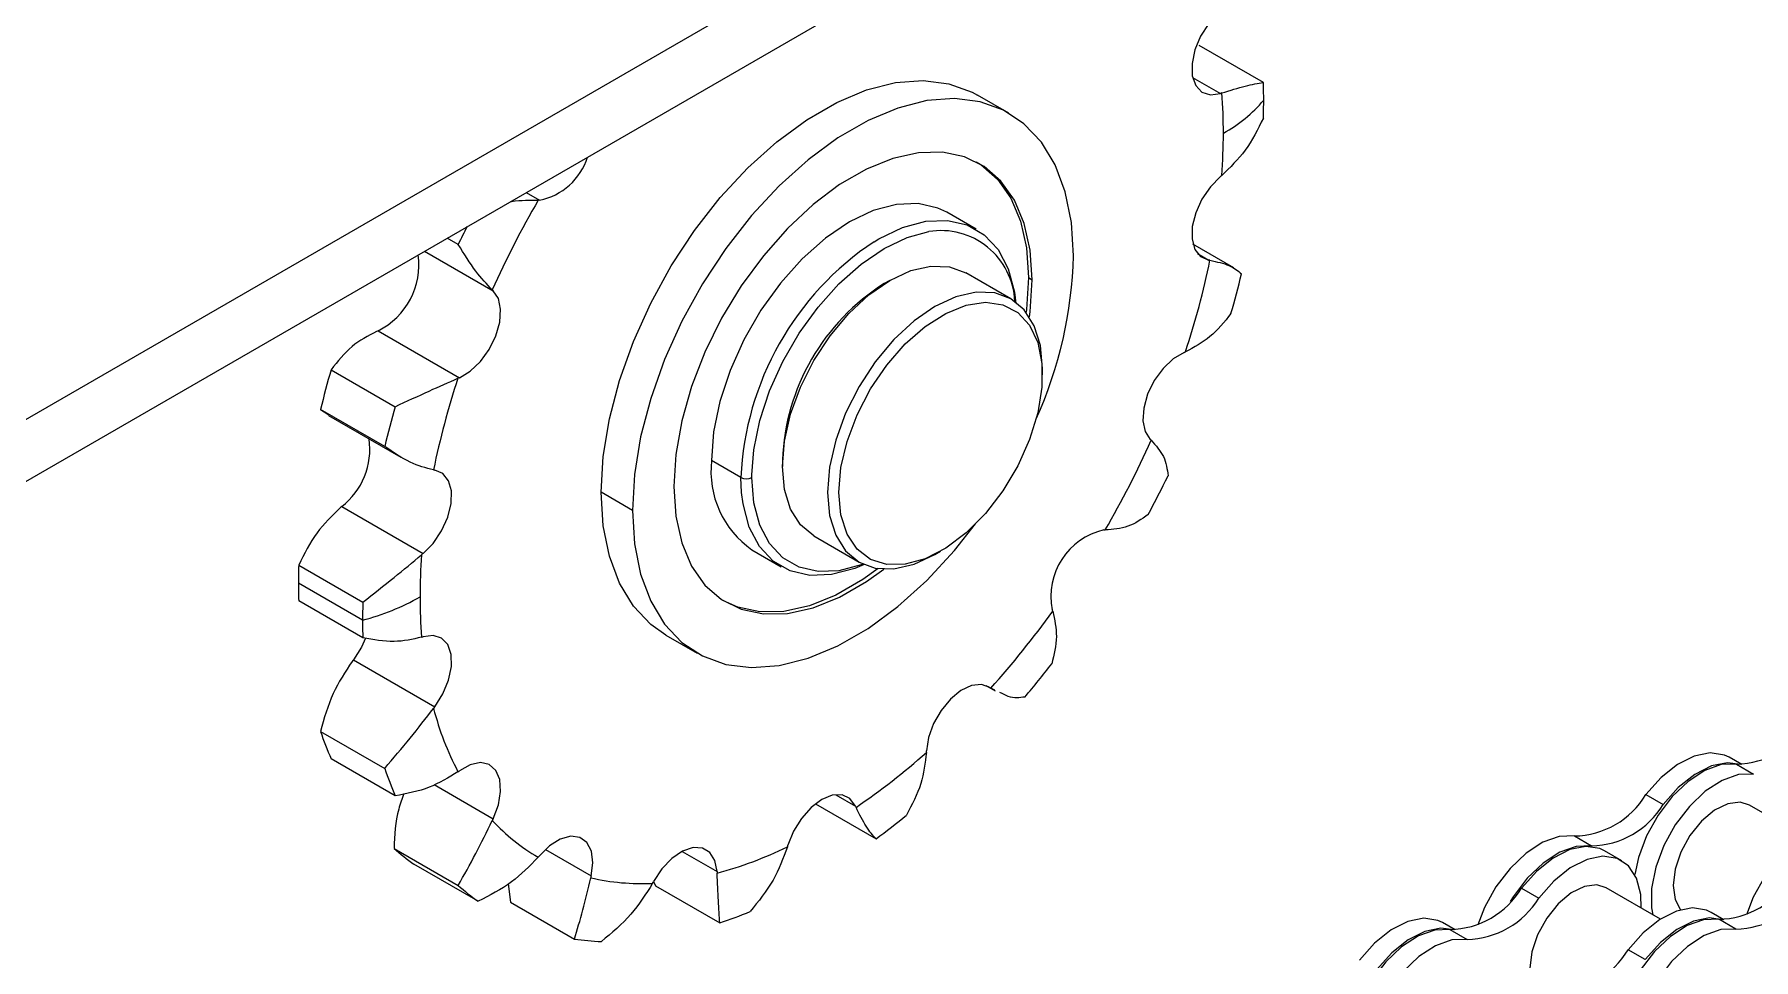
# Model space of a CAD drawing. Header units: metres. Extents: x 0 to 21025, y 0 to 14850.
# Drawn here: x 13384.8 to 13492.6, y 5533.4 to 5591.4 of the extents above; entities that cross this region are included whole.
import ezdxf

# ---------------------------------------------------------------- set-up
doc = ezdxf.new("R2010")
doc.units = ezdxf.units.M
doc.header["$LTSCALE"] = 25
doc.layers.add('SL4', color=4, linetype='Continuous')

msp = doc.modelspace()

# ---------------------------------------------------------------- linework, layer by layer
at = {"layer": 'SL4'}
for p, q in [((12991.626, 5340.606), (13928.525, 5881.466)), ((12991.626, 5336.717), (13928.525, 5877.577)), ((13461.86, 5588.409), (13457.84, 5590.73)), ((13457.423, 5588.722), (13459.163, 5587.718)), ((13445.904, 5586.48), (13443.945, 5587.61)), ((13415.647, 5581.5), (13416.483, 5581.017)), ((13443.853, 5579.201), (13442.014, 5580.262)), ((13409.284, 5577.826), (13413.58, 5575.347)), ((13411.39, 5578.246), (13410.701, 5578.644)), ((13459.999, 5576.781), (13457.444, 5578.256)), ((13457.728, 5577.671), (13458.429, 5577.267)), ((13438.444, 5575.996), (13438.09, 5575.791)), ((13446.035, 5574.835), (13443.207, 5576.468)), ((13447.136, 5576.166), (13447.361, 5576.036)), ((13406.366, 5572.837), (13411.464, 5569.894)), ((13403.423, 5570.396), (13407.444, 5568.075)), ((13448.009, 5570.066), (13448.009, 5570.474)), ((13406.781, 5565.588), (13402.76, 5567.909)), ((13402.76, 5567.909), (13403.274, 5567.569)), ((13403.251, 5567.53), (13407.795, 5564.907)), ((13429.109, 5563.636), (13427.27, 5564.697)), ((13431.71, 5564.739), (13431.71, 5564.331)), ((13429.148, 5562.705), (13429.109, 5563.636)), ((13429.8, 5563.636), (13429.801, 5563.799)), ((13404.086, 5561.809), (13409.185, 5558.866)), ((13422.313, 5561.576), (13420.354, 5562.706)), ((13433.683, 5559.97), (13436.511, 5558.337)), ((13429.8, 5559.105), (13431.639, 5558.043)), ((13441.274, 5558.809), (13441.628, 5559.013)), ((13401.389, 5558.142), (13405.41, 5555.821)), ((13405.393, 5554.692), (13401.373, 5557.013)), ((13405.41, 5553.581), (13401.389, 5555.902)), ((13424.403, 5553.758), (13426.361, 5552.627)), ((13404.821, 5552.206), (13409.919, 5549.263)), ((13444.465, 5550.6), (13445.044, 5550.266)), ((13444.572, 5550.556), (13444.713, 5550.474)), ((13445.026, 5550.313), (13444.775, 5550.432)), ((13402.76, 5547.718), (13406.781, 5545.397)), ((13407.444, 5543.675), (13403.423, 5545.996)), ((13491.843, 5545.635), (13491.044, 5546.097)), ((13491.511, 5545.663), (13492.586, 5545.043)), ((13409.878, 5544.381), (13413.58, 5542.244)), ((13435.05, 5543.75), (13436.29, 5543.034)), ((13485.839, 5543.754), (13486.914, 5543.133)), ((13433.777, 5543.177), (13437.581, 5540.981)), ((13495.728, 5541.129), (13492.321, 5543.096)), ((13407.369, 5540.382), (13411.39, 5538.061)), ((13416.851, 5540.314), (13419.724, 5538.655)), ((13425.423, 5540.193), (13427.611, 5538.93)), ((13481.349, 5541.161), (13482.424, 5540.541)), ((13484.321, 5539.609), (13483.246, 5540.23)), ((13412.637, 5537.065), (13408.616, 5539.386)), ((13414.516, 5538.155), (13414.662, 5537.018)), ((13423.631, 5538.299), (13423.758, 5538.032)), ((13423.758, 5538.032), (13427.779, 5535.711)), ((13414.662, 5537.018), (13418.683, 5534.697)), ((13478.041, 5537.887), (13479.116, 5537.266)), ((13486.748, 5535.945), (13483.341, 5537.912)), ((13490.728, 5535.911), (13489.928, 5536.372)), ((13491.47, 5535.318), (13490.396, 5535.939)), ((13473.883, 5535.267), (13473.083, 5535.728)), ((13473.551, 5535.295), (13474.626, 5534.674)), ((13485.798, 5533.409), (13484.723, 5534.029))]:
    msp.add_line(p, q, dxfattribs=at)
at = {"layer": 'SL4', "flags": 128}
for points in [[(13458.429, 5592.105), (13457.921, 5591.304), (13457.563, 5590.44), (13457.386, 5589.59), (13457.404, 5588.824), (13457.616, 5588.211), (13458.005, 5587.802), (13458.536, 5587.633), (13459.163, 5587.718)], [(13420.354, 5562.706), (13420.483, 5564.954), (13420.867, 5567.308), (13421.498, 5569.725), (13422.366, 5572.159), (13423.454, 5574.567), (13424.741, 5576.902), (13426.204, 5579.121), (13427.816, 5581.183), (13429.546, 5583.05), (13431.362, 5584.686), (13433.231, 5586.061), (13435.117, 5587.15), (13436.986, 5587.932), (13438.802, 5588.393), (13440.532, 5588.524), (13442.144, 5588.323), (13443.607, 5587.793), (13443.945, 5587.61)], [(13449.952, 5577.531), (13449.824, 5579.63), (13449.44, 5581.541), (13448.808, 5583.229), (13447.94, 5584.662), (13446.853, 5585.813), (13445.565, 5586.662), (13444.102, 5587.192), (13442.491, 5587.393), (13440.761, 5587.262), (13438.944, 5586.801), (13437.076, 5586.019), (13435.19, 5584.93), (13433.321, 5583.555), (13431.505, 5581.919), (13429.775, 5580.052), (13428.163, 5577.99), (13426.7, 5575.771), (13425.413, 5573.436), (13424.325, 5571.029), (13423.457, 5568.594), (13422.825, 5566.177), (13422.442, 5563.823), (13422.313, 5561.576)], [(13447.361, 5576.036), (13447.236, 5577.896), (13446.862, 5579.569), (13446.249, 5581.019), (13445.41, 5582.213), (13444.364, 5583.124), (13443.134, 5583.732), (13441.747, 5584.024), (13440.235, 5583.992), (13438.631, 5583.637), (13436.972, 5582.968), (13435.294, 5581.999), (13433.634, 5580.752), (13432.03, 5579.255), (13430.518, 5577.542), (13429.132, 5575.649), (13427.902, 5573.621), (13426.855, 5571.502), (13426.016, 5569.339), (13425.403, 5567.181), (13425.03, 5565.076), (13424.904, 5563.071)], [(13443.846, 5583.436), (13444.138, 5583.255), (13445.185, 5582.343), (13446.024, 5581.15), (13446.637, 5579.7), (13447.01, 5578.026), (13447.136, 5576.166)], [(13459.163, 5582.503), (13458.536, 5581.863), (13458.005, 5581.081), (13457.616, 5580.223), (13457.404, 5579.365), (13457.386, 5578.578), (13457.563, 5577.932), (13457.921, 5577.482), (13458.429, 5577.267)], [(13442.014, 5580.262), (13441.459, 5580.529), (13440.226, 5580.814), (13438.861, 5580.762), (13437.407, 5580.372), (13435.907, 5579.658), (13434.407, 5578.64), (13432.953, 5577.351), (13431.589, 5575.828), (13430.355, 5574.119), (13429.291, 5572.275), (13428.427, 5570.352), (13427.791, 5568.409), (13427.401, 5566.505), (13427.27, 5564.697)], [(13429.801, 5563.799), (13429.926, 5565.371), (13430.3, 5567.2), (13430.91, 5569.065), (13431.739, 5570.911), (13432.761, 5572.681), (13433.945, 5574.322), (13435.255, 5575.783), (13436.652, 5577.021), (13438.091, 5577.998), (13439.531, 5578.684), (13440.887, 5579.051)], [(13437.453, 5578.421), (13437.746, 5578.596), (13439.246, 5579.311), (13440.7, 5579.7), (13442.065, 5579.753), (13443.298, 5579.468), (13444.362, 5578.853), (13445.226, 5577.927), (13445.862, 5576.719), (13446.252, 5575.265), (13446.344, 5574.539)], [(13433.683, 5559.97), (13433.682, 5559.97), (13432.845, 5560.665), (13432.222, 5561.65), (13431.839, 5562.888), (13431.71, 5564.331), (13431.839, 5565.923), (13432.222, 5567.603), (13432.845, 5569.307), (13433.682, 5570.969), (13434.703, 5572.525), (13435.867, 5573.916), (13437.131, 5575.088), (13438.445, 5575.996), (13439.759, 5576.605), (13441.022, 5576.892), (13442.187, 5576.846), (13443.207, 5576.468)], [(13447.136, 5576.166), (13447.01, 5574.161), (13446.99, 5573.998)], [(13447.194, 5573.711), (13447.236, 5574.031), (13447.361, 5576.036)], [(13411.464, 5569.894), (13412.136, 5570.295), (13412.776, 5570.901), (13413.328, 5571.662), (13413.746, 5572.511), (13413.993, 5573.375), (13414.048, 5574.18), (13413.906, 5574.857), (13413.58, 5575.347)], [(13448.009, 5570.474), (13447.879, 5571.917), (13447.496, 5573.154), (13446.873, 5574.14), (13446.036, 5574.835), (13445.015, 5575.213), (13443.851, 5575.259), (13442.587, 5574.972), (13441.273, 5574.363), (13439.959, 5573.455), (13438.696, 5572.283), (13437.531, 5570.892), (13436.511, 5569.336), (13435.673, 5567.674), (13435.051, 5565.97), (13434.668, 5564.29), (13434.538, 5562.698)], [(13435.245, 5562.698), (13435.376, 5564.257), (13435.762, 5565.902), (13436.389, 5567.568), (13437.23, 5569.185), (13438.251, 5570.687), (13439.411, 5572.013), (13440.661, 5573.108), (13441.95, 5573.928), (13443.226, 5574.439), (13444.437, 5574.62), (13445.533, 5574.464), (13446.469, 5573.977), (13447.207, 5573.179), (13447.716, 5572.103), (13447.976, 5570.792), (13447.976, 5569.301), (13447.716, 5567.691), (13447.207, 5566.027), (13446.469, 5564.377), (13445.533, 5562.809), (13444.437, 5561.388), (13443.226, 5560.171), (13441.95, 5559.208), (13440.661, 5558.54), (13439.411, 5558.192), (13438.251, 5558.179), (13437.23, 5558.502), (13436.389, 5559.148), (13435.762, 5560.09), (13435.376, 5561.29), (13435.245, 5562.698)], [(13456.884, 5571.474), (13456.212, 5571.074), (13455.572, 5570.467), (13455.02, 5569.707), (13454.602, 5568.858), (13454.355, 5567.993), (13454.3, 5567.188), (13454.442, 5566.512), (13454.768, 5566.022)], [(13409.185, 5558.866), (13409.812, 5559.505), (13410.343, 5560.288), (13410.732, 5561.145), (13410.944, 5562.004), (13410.962, 5562.79), (13410.785, 5563.436), (13410.427, 5563.886), (13409.919, 5564.102)], [(13424.904, 5563.071), (13425.03, 5561.211), (13425.403, 5559.538), (13426.016, 5558.087), (13426.855, 5556.894), (13427.902, 5555.982), (13429.132, 5555.375), (13430.518, 5555.083), (13432.03, 5555.115), (13433.634, 5555.47), (13435.294, 5556.139), (13436.972, 5557.108), (13438.064, 5557.895)], [(13436.765, 5558.205), (13436.652, 5558.162), (13435.255, 5557.788), (13433.945, 5557.737), (13432.761, 5558.011), (13431.739, 5558.601), (13430.91, 5559.49), (13430.3, 5560.65), (13429.926, 5562.046), (13429.8, 5563.636)], [(13424.403, 5553.758), (13423.454, 5554.424), (13422.366, 5555.576), (13421.498, 5557.009), (13420.867, 5558.697), (13420.483, 5560.608), (13420.354, 5562.706)], [(13436.83, 5558.176), (13436.246, 5557.934), (13434.792, 5557.544), (13433.427, 5557.491), (13432.194, 5557.777), (13431.129, 5558.391), (13430.266, 5559.317), (13429.629, 5560.525), (13429.24, 5561.98), (13429.148, 5562.705)], [(13434.538, 5562.698), (13434.668, 5561.255), (13435.051, 5560.017), (13435.673, 5559.032), (13436.511, 5558.337), (13437.531, 5557.959), (13438.696, 5557.912), (13439.959, 5558.199), (13441.273, 5558.808), (13441.274, 5558.809)], [(13422.313, 5561.576), (13422.442, 5559.477), (13422.825, 5557.566), (13423.457, 5555.878), (13424.325, 5554.445), (13425.413, 5553.294), (13426.7, 5552.445), (13428.163, 5551.915), (13429.775, 5551.714), (13431.505, 5551.845), (13433.321, 5552.306), (13435.19, 5553.088), (13437.076, 5554.177), (13438.944, 5555.552), (13440.761, 5557.188), (13442.491, 5559.055), (13443.813, 5560.721)], [(13437.713, 5557.928), (13436.746, 5557.238), (13435.068, 5556.269), (13433.409, 5555.6), (13431.805, 5555.245), (13430.293, 5555.213), (13428.906, 5555.505), (13427.968, 5555.931)], [(13405.58, 5553.565), (13405.329, 5553.008), (13404.821, 5552.206)], [(13409.919, 5549.263), (13410.427, 5550.065), (13410.785, 5550.928), (13410.962, 5551.779), (13410.944, 5552.544), (13410.732, 5553.157), (13410.343, 5553.566), (13409.812, 5553.736), (13409.185, 5553.651)], [(13444.713, 5550.474), (13444.191, 5550.662), (13443.569, 5550.595), (13442.9, 5550.281), (13442.242, 5549.745), (13441.651, 5549.035), (13441.178, 5548.21), (13440.865, 5547.343), (13440.737, 5546.508)], [(13413.58, 5542.244), (13413.906, 5543.111), (13414.048, 5543.951), (13413.993, 5544.693), (13413.746, 5545.272), (13413.328, 5545.639), (13412.776, 5545.761), (13412.136, 5545.629), (13411.464, 5545.254)], [(13491.511, 5545.663), (13490.562, 5545.632), (13489.531, 5545.264), (13488.484, 5544.584), (13487.485, 5543.633), (13486.599, 5542.473), (13485.88, 5541.174), (13485.374, 5539.82), (13485.143, 5538.738)], [(13491.044, 5546.097), (13490.752, 5546.235), (13489.865, 5546.372), (13488.867, 5546.17), (13487.819, 5545.641), (13486.788, 5544.818), (13485.839, 5543.754)], [(13491.762, 5545.638), (13490.94, 5545.752), (13489.942, 5545.55), (13488.894, 5545.021), (13487.863, 5544.198), (13486.914, 5543.133)], [(13492.586, 5545.043), (13491.637, 5545.011), (13490.606, 5544.644), (13489.558, 5543.963), (13488.56, 5543.013), (13487.674, 5541.852), (13486.955, 5540.554), (13486.449, 5539.2), (13486.188, 5537.875), (13486.188, 5536.663), (13486.262, 5536.226)], [(13436.29, 5543.034), (13435.944, 5543.501), (13435.446, 5543.734), (13434.839, 5543.715), (13434.174, 5543.445), (13433.509, 5542.948), (13432.902, 5542.265), (13432.404, 5541.457), (13432.058, 5540.592)], [(13492.321, 5543.096), (13491.741, 5543.275), (13490.964, 5543.179), (13490.132, 5542.77), (13489.318, 5542.086), (13488.595, 5541.187), (13488.028, 5540.153), (13487.665, 5539.075), (13487.541, 5538.05)], [(13498.194, 5541.806), (13497.244, 5541.774), (13496.213, 5541.407), (13495.166, 5540.726), (13494.167, 5539.776), (13493.281, 5538.615), (13492.562, 5537.317), (13492.136, 5536.225)], [(13419.724, 5538.655), (13419.83, 5539.483), (13419.738, 5540.199), (13419.458, 5540.742), (13419.012, 5541.065), (13418.439, 5541.141), (13417.789, 5540.962), (13417.118, 5540.545), (13416.483, 5539.925)], [(13427.611, 5538.93), (13427.483, 5539.618), (13427.17, 5540.123), (13426.697, 5540.402), (13426.106, 5540.431), (13425.448, 5540.206), (13424.779, 5539.748), (13424.157, 5539.096), (13423.635, 5538.306)], [(13481.349, 5541.161), (13480.399, 5541.13), (13479.369, 5540.763), (13478.321, 5540.082), (13477.323, 5539.132), (13476.436, 5537.971), (13475.718, 5536.673), (13475.291, 5535.581)], [(13482.424, 5540.541), (13481.474, 5540.509), (13480.443, 5540.142), (13479.396, 5539.462), (13478.397, 5538.511), (13477.511, 5537.35), (13477.324, 5537.052)], [(13483.246, 5540.23), (13482.954, 5540.368), (13482.067, 5540.506), (13481.069, 5540.304), (13480.021, 5539.774), (13478.99, 5538.952), (13478.041, 5537.887)], [(13485.541, 5536.642), (13485.514, 5537.486), (13485.253, 5538.509), (13484.747, 5539.279), (13484.028, 5539.748), (13483.142, 5539.885), (13482.144, 5539.683), (13481.096, 5539.154), (13480.065, 5538.331), (13479.116, 5537.266)], [(13483.341, 5537.912), (13482.761, 5538.091), (13481.984, 5537.995), (13481.152, 5537.586), (13480.338, 5536.902), (13479.615, 5536.003), (13479.047, 5534.968), (13478.685, 5533.891), (13478.561, 5532.866)], [(13487.541, 5538.05), (13487.665, 5537.169), (13488.011, 5536.529)], [(13473.083, 5535.728), (13472.791, 5535.867), (13471.905, 5536.004), (13470.906, 5535.802), (13469.859, 5535.273), (13468.828, 5534.45), (13467.879, 5533.385)], [(13490.396, 5535.939), (13489.446, 5535.907), (13488.415, 5535.54), (13487.368, 5534.86), (13486.369, 5533.909), (13485.483, 5532.748), (13484.764, 5531.45), (13484.259, 5530.096), (13484.027, 5529.014)], [(13489.928, 5536.372), (13489.636, 5536.511), (13488.749, 5536.648), (13487.751, 5536.446), (13486.704, 5535.917), (13485.673, 5535.094), (13484.723, 5534.029)], [(13490.646, 5535.913), (13489.824, 5536.028), (13488.826, 5535.826), (13487.778, 5535.296), (13486.747, 5534.474), (13485.798, 5533.409)], [(13473.551, 5535.295), (13472.601, 5535.263), (13471.571, 5534.896), (13470.523, 5534.215), (13469.525, 5533.265), (13468.638, 5532.104), (13467.92, 5530.806), (13467.414, 5529.452), (13467.182, 5528.37)], [(13473.801, 5535.269), (13472.98, 5535.384), (13471.981, 5535.181), (13470.934, 5534.652), (13469.903, 5533.829), (13468.953, 5532.765)], [(13491.47, 5535.318), (13490.521, 5535.287), (13489.49, 5534.919), (13488.442, 5534.239), (13487.444, 5533.289), (13486.558, 5532.128), (13485.839, 5530.83), (13485.333, 5529.476), (13485.072, 5528.151), (13485.072, 5526.939), (13485.333, 5525.916), (13485.839, 5525.146), (13486.558, 5524.677), (13487.444, 5524.54), (13488.442, 5524.742), (13489.49, 5525.271), (13490.521, 5526.094), (13491.47, 5527.159)], [(13474.626, 5534.674), (13473.676, 5534.643), (13472.645, 5534.275), (13471.598, 5533.595), (13470.599, 5532.645), (13469.713, 5531.484), (13468.994, 5530.185), (13468.489, 5528.831), (13468.228, 5527.507), (13468.228, 5526.295), (13468.302, 5525.857)]]:
    msp.add_lwpolyline(points, dxfattribs=at)
at = {"layer": 'SL4'}
for centre, radius, start, end in [((13462.249, 5578.113), 10.088, 107.27975, 107.81197), ((13427.997, 5585.248), 31.355, 359.94756, 4.56954), ((13425.184, 5587.304), 36.693, 359.99249, 1.72651), ((13454.967, 5593.116), 9.033, 299.04532, 319.90875), ((13423.245, 5587.304), 38.632, 358.31738, 359.99287), ((13423.525, 5585.248), 35.827, 355.72534, 359.95411), ((13415.682, 5584.937), 4.001, 281.54883, 342.27615), ((13446.723, 5597.431), 19.433, 309.80446, 310.14824), ((13469.287, 5550.4), 61.11, 149.93061, 155.85297), ((13416.325, 5574.396), 6.623, 88.63483, 89.33941), ((13472.893, 5548.297), 68.408, 152.99039, 154.03575), ((13441.65, 5574.484), 4.631, 2.44298, 99.48728), ((13447.863, 5562.799), 18.773, 123.67712, 177.44491), ((13404.322, 5576.957), 4.599, 296.38857, 7.92423), ((13423.597, 5578.172), 26.363, 335.69031, 358.60737), ((13408.623, 5587.482), 50.921, 341.72409, 348.41288), ((13457.515, 5571.499), 5.839, 80.2347, 81.001), ((13445.411, 5564.197), 13.712, 122.26897, 177.73641), ((13404.916, 5589.89), 57.187, 343.77857, 346.35839), ((13417.261, 5579.315), 5.413, 226.34362, 227.14968), ((13411.01, 5561.916), 11.868, 113.03868, 113.51627), ((13452.239, 5582.396), 11.868, 293.03868, 293.51627), ((13458.334, 5554.421), 57.187, 163.77857, 166.35839), ((13459.725, 5553.887), 50.921, 161.72409, 168.41288), ((13416.109, 5558.973), 11.868, 113.03868, 113.51627), ((13462.354, 5552.1), 57.187, 163.77857, 166.35839), ((13401.305, 5565.406), 4.547, 307.71741, 8.21257), ((13399.061, 5590.968), 61.11, 329.93061, 335.85297), ((13451.087, 5562.054), 5.413, 46.34362, 47.14968), ((13410.833, 5569.869), 5.839, 260.2347, 261.001), ((13433.212, 5564.017), 5.98, 173.46674, 235.22108), ((13429.454, 5564.303), 0.751, 242.60967, 297.39033), ((13394.174, 5593.795), 68.635, 331.74964, 334.03393), ((13416.527, 5546.88), 19.433, 129.80446, 130.14824), ((13452.812, 5556.185), 4.272, 102.80111, 191.41526), ((13452.023, 5566.972), 6.623, 268.63483, 269.33941), ((13444.823, 5556.12), 35.827, 175.72534, 179.95411), ((13421.625, 5543.937), 19.433, 129.80446, 130.14824), ((13440.005, 5557.008), 38.632, 178.31738, 179.99287), ((13438.066, 5557.008), 36.693, 179.99249, 181.72651), ((13401.582, 5569.291), 15.089, 284.62992, 299.42742), ((13444.026, 5554.687), 38.632, 178.31738, 179.99287), ((13440.351, 5556.12), 31.355, 179.94756, 184.56954), ((13401.966, 5588.814), 57.496, 318.12136, 324.2895), ((13440.248, 5552.625), 8.805, 17.37575, 17.95852), ((13442.086, 5554.687), 36.693, 179.99249, 181.72651), ((13406.099, 5563.255), 10.088, 287.27975, 287.81197), ((13425.077, 5536.779), 25.461, 142.70567, 142.99278), ((13397.429, 5591.365), 64.576, 320.0159, 322.39496), ((13447.62, 5554.731), 5.155, 235.6701, 236.50283), ((13430.175, 5533.836), 25.461, 142.70567, 142.99278), ((13428.026, 5553.886), 18.788, 194.56516, 207.57792), ((13422.722, 5554.421), 21.057, 198.56036, 203.58272), ((13491.402, 5551.038), 5.376, 271.17027, 328.82435), ((13412.44, 5578.086), 42.48, 304.21208, 311.76073), ((13425.184, 5547.083), 15.563, 357.48189, 357.88052), ((13426.742, 5552.1), 21.057, 198.56036, 203.58272), ((13401.259, 5559.247), 17.319, 305.73297, 306.10417), ((13481.239, 5546.537), 5.376, 271.17027, 328.82435), ((13443.115, 5546.122), 7.491, 204.34005, 204.98909), ((13409.187, 5579.311), 47.701, 306.53069, 309.44212), ((13482.314, 5545.916), 5.376, 271.17027, 328.82435), ((13437.173, 5530.913), 26.173, 154.34682, 154.6287), ((13422.487, 5550.398), 12.195, 222.69497, 240.06194), ((13416.485, 5550.513), 13.629, 228.02205, 234.73486), ((13420.992, 5563.273), 25.328, 285.15927, 295.81933), ((13410.083, 5547.122), 22.925, 343.1418, 343.44972), ((13398.018, 5555.594), 24.217, 319.38552, 319.68238), ((13420.506, 5548.192), 13.629, 228.02205, 234.73486), ((13440.256, 5533.813), 21.095, 166.72832, 167.05379), ((13422.903, 5552.548), 14.372, 257.10915, 272.67181), ((13400.259, 5551.027), 26.614, 331.16528, 331.44405), ((13441.085, 5539.451), 13.484, 182.21308, 182.65169), ((13490.286, 5541.314), 5.376, 271.17027, 328.82435), ((13473.441, 5540.67), 5.376, 271.17027, 328.82435), ((13474.516, 5540.049), 5.376, 271.17027, 328.82435), ((13491.361, 5540.694), 5.376, 271.17027, 328.82435), ((13418.793, 5562.67), 28.417, 288.43308, 292.54552), ((13420.953, 5550.618), 16.083, 261.88493, 267.89604), ((13480.123, 5536.812), 5.376, 271.17027, 328.82435)]:
    msp.add_arc(centre, radius, start, end, dxfattribs=at)
for points, knots in [([(13459.253, 5587.746), (13459.769, 5587.902), (13460.835, 5588.225), (13461.512, 5588.346), (13461.86, 5588.409)], [0, 0, 0, 0, 0.48472482, 1, 1, 1, 1]), ([(13461.86, 5586.169), (13461.512, 5585.467), (13460.835, 5584.103), (13459.769, 5583.076), (13459.253, 5582.578)], [0, 0, 0, 0, 0.5152541, 1, 1, 1, 1]), ([(13414.683, 5580.943), (13414.698, 5580.945), (13415.368, 5581.031), (13415.89, 5581.025), (13416.401, 5581.019)], [0, 0, 0, 0, 0.0210148, 1, 1, 1, 1]), ([(13413.524, 5575.399), (13413.179, 5575.762), (13412.468, 5576.51), (13411.757, 5577.656), (13411.39, 5578.246)], [0, 0, 0, 0, 0.4847365, 1, 1, 1, 1]), ([(13458.506, 5577.254), (13458.939, 5577.159), (13459.833, 5576.962), (13460.266, 5576.593), (13460.49, 5576.403)], [0, 0, 0, 0, 0.484736, 1, 1, 1, 1]), ([(13459.827, 5573.915), (13459.414, 5573.395), (13458.612, 5572.384), (13457.509, 5571.798), (13456.975, 5571.514)], [0, 0, 0, 0, 0.5152562, 1, 1, 1, 1]), ([(13406.275, 5572.798), (13405.74, 5572.514), (13404.638, 5571.927), (13403.836, 5570.917), (13403.423, 5570.396)], [0, 0, 0, 0, 0.4847219, 1, 1, 1, 1]), ([(13407.444, 5568.075), (13408.171, 5568.415), (13409.582, 5569.073), (13410.789, 5569.6), (13411.373, 5569.855)], [0, 0, 0, 0, 0.5152562, 1, 1, 1, 1]), ([(13454.824, 5565.97), (13455.119, 5565.636), (13455.727, 5564.947), (13455.828, 5564.153), (13455.88, 5563.744)], [0, 0, 0, 0, 0.4847365, 1, 1, 1, 1]), ([(13409.842, 5564.114), (13409.359, 5564.239), (13408.362, 5564.495), (13407.318, 5565.216), (13406.781, 5565.588)], [0, 0, 0, 0, 0.4847361, 1, 1, 1, 1]), ([(13403.997, 5561.734), (13403.481, 5561.236), (13402.415, 5560.208), (13401.738, 5558.845), (13401.389, 5558.142)], [0, 0, 0, 0, 0.4847248, 1, 1, 1, 1]), ([(13454.634, 5561.309), (13454.225, 5561.022), (13453.432, 5560.465), (13452.432, 5560.387), (13451.947, 5560.35)], [0, 0, 0, 0, 0.5152637, 1, 1, 1, 1]), ([(13405.41, 5555.821), (13406.073, 5556.342), (13407.36, 5557.354), (13408.529, 5558.322), (13409.095, 5558.791)], [0, 0, 0, 0, 0.5152541, 1, 1, 1, 1]), ([(13448.651, 5555.254), (13448.769, 5554.724), (13449.012, 5553.63), (13448.732, 5552.528), (13448.588, 5551.96)], [0, 0, 0, 0, 0.4847353, 1, 1, 1, 1]), ([(13409.095, 5553.622), (13408.529, 5553.495), (13407.36, 5553.232), (13406.073, 5553.463), (13405.41, 5553.581)], [0, 0, 0, 0, 0.4847248, 1, 1, 1, 1]), ([(13404.744, 5552.105), (13404.311, 5551.451), (13403.417, 5550.103), (13402.983, 5548.529), (13402.76, 5547.718)], [0, 0, 0, 0, 0.4847361, 1, 1, 1, 1]), ([(13446.908, 5549.871), (13446.576, 5549.827), (13446.093, 5549.763), (13445.521, 5550.068), (13445.343, 5550.163)], [0, 0, 0, 0, 0.6884156, 1, 1, 1, 1]), ([(13406.781, 5545.397), (13407.318, 5546.027), (13408.362, 5547.248), (13409.359, 5548.537), (13409.842, 5549.161)], [0, 0, 0, 0, 0.5152637, 1, 1, 1, 1]), ([(13440.733, 5546.399), (13440.656, 5545.738), (13440.498, 5544.375), (13439.834, 5543.119), (13439.492, 5542.472)], [0, 0, 0, 0, 0.4847248, 1, 1, 1, 1]), ([(13411.373, 5545.188), (13410.789, 5544.826), (13409.582, 5544.08), (13408.171, 5543.813), (13407.444, 5543.675)], [0, 0, 0, 0, 0.4847219, 1, 1, 1, 1]), ([(13407.993, 5543.815), (13407.872, 5543.495), (13407.455, 5542.394), (13407.405, 5541.217), (13407.369, 5540.382)], [0, 0, 0, 0, 0.29004476, 1, 1, 1, 1]), ([(13437.581, 5540.981), (13437.378, 5541.201), (13436.983, 5541.63), (13436.54, 5542.524), (13436.325, 5542.957)], [0, 0, 0, 0, 0.5152575, 1, 1, 1, 1]), ([(13411.39, 5538.061), (13411.757, 5538.711), (13412.468, 5539.974), (13413.179, 5541.425), (13413.524, 5542.128)], [0, 0, 0, 0, 0.5152633, 1, 1, 1, 1]), ([(13432.023, 5540.474), (13431.758, 5539.764), (13431.212, 5538.298), (13430.207, 5537.062), (13429.689, 5536.424)], [0, 0, 0, 0, 0.4847352, 1, 1, 1, 1]), ([(13416.401, 5539.829), (13415.866, 5539.278), (13414.762, 5538.142), (13413.36, 5537.431), (13412.637, 5537.065)], [0, 0, 0, 0, 0.4847362, 1, 1, 1, 1]), ([(13418.683, 5534.697), (13418.853, 5535.279), (13419.183, 5536.41), (13419.529, 5537.844), (13419.697, 5538.539)], [0, 0, 0, 0, 0.5152602, 1, 1, 1, 1]), ([(13423.573, 5538.192), (13423.149, 5537.52), (13422.274, 5536.134), (13421.012, 5535.086), (13420.363, 5534.546)], [0, 0, 0, 0, 0.4847365, 1, 1, 1, 1]), ([(13427.779, 5535.711), (13427.751, 5536.144), (13427.697, 5536.985), (13427.642, 5538.225), (13427.615, 5538.827)], [0, 0, 0, 0, 0.5152541, 1, 1, 1, 1])]:
    msp.add_open_spline(points, degree=3, knots=knots, dxfattribs=at)

doc.saveas('drawing.dxf')
